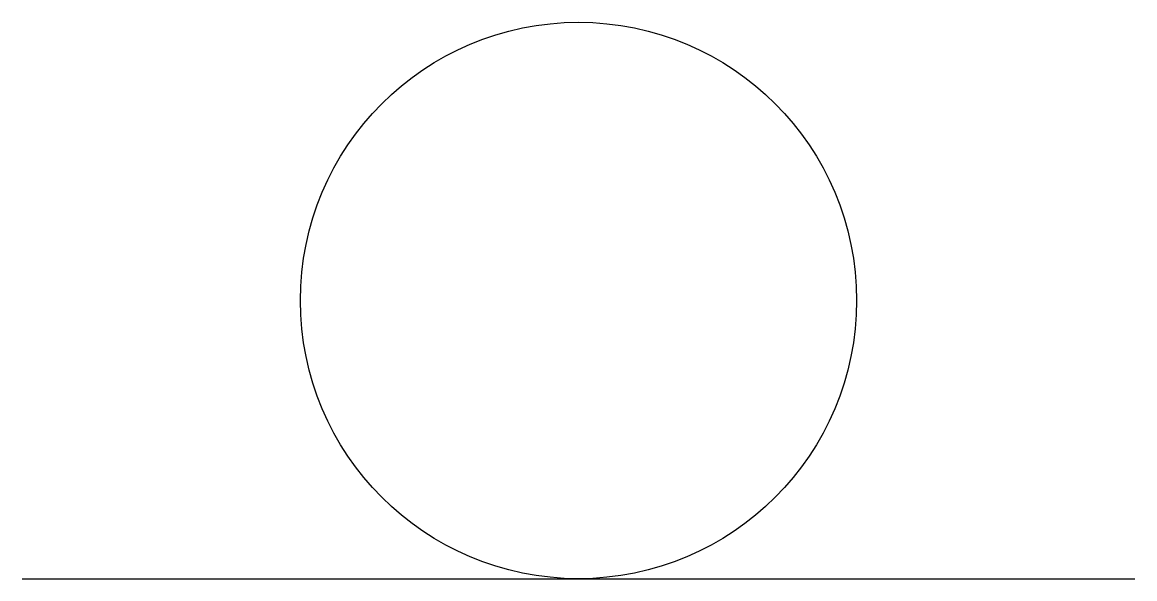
# Model space of a CAD drawing. Header units: millimetres. Extents: x 100 to 200, y 150 to 200.
import ezdxf

# ---------------------------------------------------------------- set-up
doc = ezdxf.new("R2010")
doc.units = ezdxf.units.MM

msp = doc.modelspace()

# ---------------------------------------------------------------- linework, layer by layer
msp.add_line((100, 150), (200, 150))
msp.add_circle((150, 175), 25)

doc.saveas('drawing.dxf')
